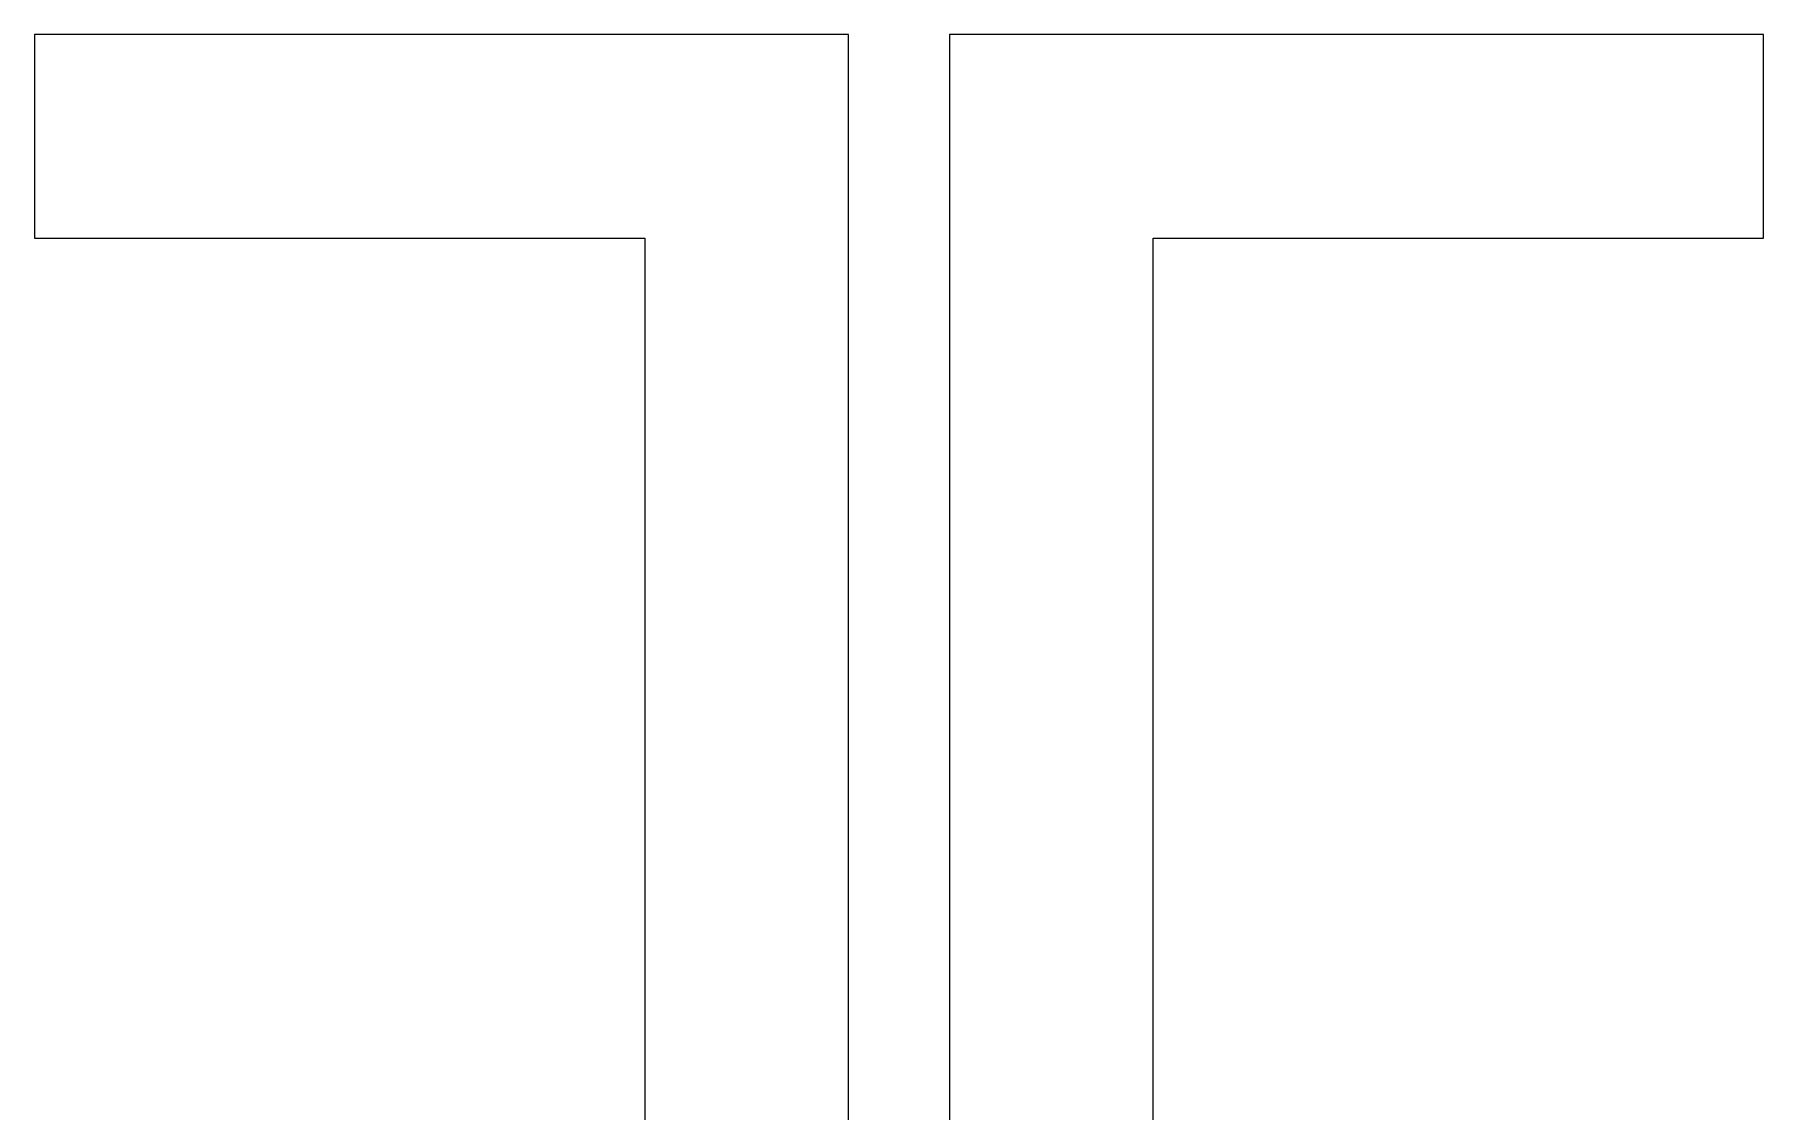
# Model space of a CAD drawing. Extents: x -38350 to 38650, y -35000 to 36000.
# Drawn here: x -4496 to 3996, y 11211 to 16502 of the extents above; entities that cross this region are included whole.
import ezdxf

# ---------------------------------------------------------------- set-up
doc = ezdxf.new("R2010")
doc.units = 0
doc.header["$MEASUREMENT"] = 0
doc.layers.add('Layer1', color=10, linetype='Continuous')

msp = doc.modelspace()

# ---------------------------------------------------------------- linework, layer by layer
for p, q in [((-498, 16502), (-4496, 16502)), ((-4496, 16502), (-4496, 15502)), ((-498, 3500), (-498, 16502)), ((3996, 16502), (-2, 16502)), ((-2, 16502), (-2, 3500)), ((3996, 15502), (3996, 16502)), ((-4496, 15502), (-1498, 15502)), ((-1498, 15502), (-1498, 3500)), ((998, 3500), (998, 15502)), ((998, 15502), (3996, 15502))]:
    msp.add_line(p, q)
at = {"layer": 'Layer1'}
for p, q in [((-498, 16502), (-4496, 16502)), ((-4496, 16502), (-4496, 15502)), ((-498, 3500), (-498, 16502)), ((3996, 16502), (-2, 16502)), ((-2, 16502), (-2, 3500)), ((3996, 15502), (3996, 16502)), ((-4496, 15502), (-1498, 15502)), ((-1498, 15502), (-1498, 3500)), ((998, 3500), (998, 15502)), ((998, 15502), (3996, 15502))]:
    msp.add_line(p, q, dxfattribs=at)

doc.saveas('drawing.dxf')
